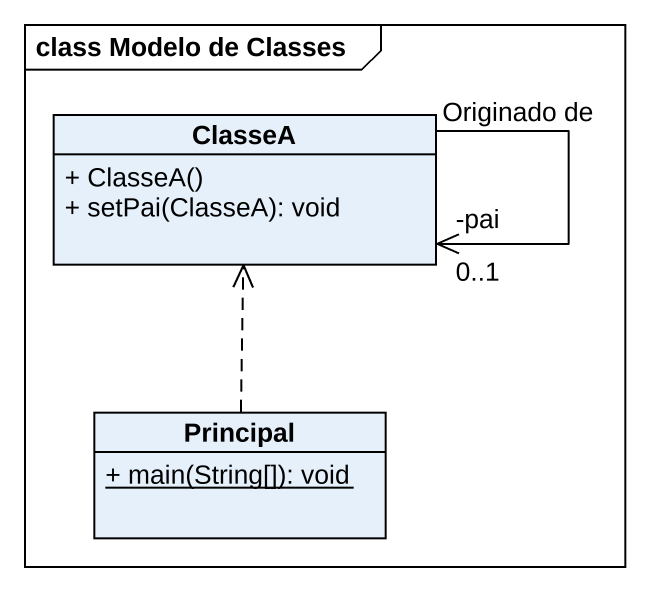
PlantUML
@startuml
mainframe class Modelo de Classes
hide circle
hide empty members
skinparam classAttributeIconSize 0
class ClasseA {
  + ClasseA()
  + setPai(ClasseA): void
}
class Principal {
  {static} + main(String[]): void
}
ClasseA "-pai\n0..1" <-- ClasseA : Originado de
Principal .up.> ClasseA
@enduml
